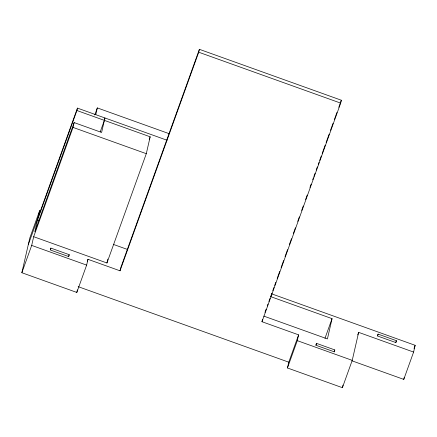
<?xml version="1.0" encoding="UTF-8"?>
<svg xmlns="http://www.w3.org/2000/svg" width="437" height="437" viewBox="0 0 437 437"><rect width="100%" height="100%" fill="white"/><g stroke="black" fill="none" stroke-linecap="round" stroke-linejoin="round"><path stroke-width="0.66" d="M352.009 360.831L403.766 379.392L413.604 352.069L358.651 332.36L352.233 360.356L342.4 387.685L287.448 367.976L297.286 340.652L298.613 334.857L261.976 321.719L340.68 103.121L341.341 100.226L199.387 49.315L198.72 52.211L120.022 270.809L87.968 259.316L86.641 265.106L76.803 292.435L21.85 272.726L29.814 237.974L39.652 210.645L40.914 211.098M21.85 272.726L31.688 245.403L33.676 236.712L73.028 127.413L74.137 122.584L101.608 132.438L104.929 117.957L104.235 119.875M167.021 140.228L77.453 108.108L76.901 110.517L37.549 219.816L34.785 231.883L74.137 122.584M38.101 217.402L39.652 210.645M50.889 248.107L50.446 250.04L68.762 256.606L69.204 254.678L50.889 248.107L50.43 249.38M95.769 114.674L97.32 107.917L169.119 133.667M76.803 292.435L77.393 289.857M33.676 236.712L106.945 262.987L107.841 259.092M106.945 262.987L146.297 153.687L150.17 136.797L76.901 110.517M120.022 270.809L120.683 267.914L199.387 49.315M261.976 321.719L262.506 319.403M287.448 367.976L288.775 362.186L298.613 334.857M316.486 343.356L316.044 345.29L334.36 351.856L334.802 349.928L316.486 343.356L315.798 345.263M270.607 296.608L332.06 318.649L327.417 338.921L263.784 316.104M342.4 387.685L342.996 385.079M378.076 334.103L377.634 336.037L395.949 342.603L396.392 340.674L378.076 334.103L377.388 336.009M403.766 379.392L404.187 377.552M413.604 352.069L415.15 345.312L271.486 293.79M28.263 244.731L77.453 108.108M94.785 114.947L97.32 107.917M100.231 131.876L104.377 120.372M68.522 256.585L69.204 254.678M87.28 261.222L87.968 259.316M149.246 139.354L150.17 136.797M264.948 312.417L266.106 309.21M267.258 306.004L267.952 304.081M268.875 301.519L270.028 298.313M270.721 296.39L271.874 293.183M272.797 290.616L273.95 287.415M274.644 285.492L275.796 282.286M277.184 278.44L279.718 271.388M281.106 267.542L283.646 260.49M285.028 256.645L287.568 249.593M289.414 244.463L291.49 238.695M293.336 233.566L295.412 227.797M297.723 221.384L299.34 216.899M301.645 210.487L303.262 206.002M305.567 199.589L307.184 195.104M309.953 187.407L311.106 184.206M312.723 179.716L313.416 177.793M313.875 176.51L315.033 173.309M316.186 170.102L317.338 166.896M318.262 164.334L318.955 162.411M319.649 160.483L321.261 155.998M322.184 153.436L325.188 145.1M326.111 142.538L329.11 134.203M330.492 130.357L333.032 123.305M334.42 119.459L336.954 112.407M338.801 107.278L341.341 100.226M324.97 338.347L332.06 318.649M334.119 351.834L334.802 349.928M357.734 334.906L358.651 332.36M395.704 342.581L396.392 340.674M414.008 348.491L415.15 345.312M198.72 52.211L340.68 103.121M73.028 127.413L146.297 153.687M113.587 244.474L127.67 249.527M37.549 219.816L38.827 220.275M31.688 245.403L86.641 265.106M297.286 340.652L352.233 360.356M78.13 286.639L288.775 362.186"/></g></svg>
